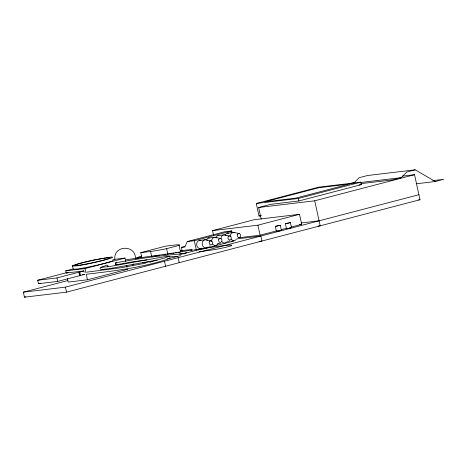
<?xml version="1.0" encoding="UTF-8"?>
<svg xmlns="http://www.w3.org/2000/svg" width="467" height="467" viewBox="0 0 467 467"><rect width="100%" height="100%" fill="white"/><g stroke="black" fill="none" stroke-linecap="round" stroke-linejoin="round"><path stroke-width="0.7" d="M232.157 232.928L231.725 230.926L224.715 231.76L187.285 241.55L184.874 246.973L181.365 247.393L182.188 251.147M167.904 257.019L168.429 256.412L165.032 257.872L149.925 262.115M116.598 264.538C115.869 265.215 115.349 263.149 115.979 262.746C135.821 259.138 157.648 255.84 176.975 254.293L183.029 253.709L199.713 249.576M107.842 266.838L108.005 265.635L106.996 265.058L100.568 267.48C98.741 268.957 101.993 270.311 103.254 269.331L109.996 268.56L157.14 260.061M275.297 226.39L280.299 225.281L281.391 230.289L279.062 230.967L276.388 231.398L275.297 226.39L280.299 225.281M276.388 231.398L278.069 230.861M285.419 223.716L290.421 222.607L291.513 227.61L289.19 228.293L286.51 228.719L285.419 223.716L290.421 222.607M132.47 265.478L133.778 263.925M353.525 183.356L359.222 177.693L367.541 175.516L415.198 169.819L435.332 181.505L443.65 179.328L432.816 180.624M361.09 183.63L392.864 179.83L401.182 177.658L406.885 171.99L415.198 169.819M137.298 258.263L137.882 258A9.398 0.59 -12.3 0 1 141.122 257.048M169.387 258.228L165.68 259.798C140.263 267.871 113.621 271.041 87.23 274.135L86.99 274.158M137.882 258L137.234 258.304A8.003 0.502 -12.3 0 0 137.893 258.426M261.111 215.748L259.01 215.999L256.284 203.489L318.663 187.179L360.717 182.148L361.265 184.652L298.88 200.962L270.848 204.312L258.654 207.5L261.216 219.239M349.351 183.788L354.961 182.323M256.284 203.489L298.337 198.457L360.717 182.148M258.654 207.5L314.723 200.798L414.538 174.699L419.996 199.724L66.495 292.155L24.442 297.181L23.35 292.179L67.808 280.556M259.01 215.999L261.111 215.45M213.571 235.28L212.555 230.61L254.141 219.735L299.505 214.312L301.688 224.323L291.11 227.085M84.159 272.296L83.856 270.913L66.209 273.02L65.736 270.86L73.161 268.916L72.478 265.787A20.601 1.296 -12.3 0 1 94.924 259.763L110.988 257.072A20.601 1.296 -12.3 0 1 102.652 260.539A20.601 1.296 -12.3 0 1 76.582 265.875L72.519 266.126L72.478 265.787M141.764 257.323L140.748 252.647L165.697 246.127L175.51 244.953A26.526 1.664 -12.3 0 1 179.083 245.408L180.542 252.081M82.496 274.631L84.609 274.38L57.727 281.408L38.452 283.714L37.693 280.247L67.102 272.553M66.209 273.02L68.229 272.489M65.736 270.86L85.012 268.554L125.039 258.088L125.804 261.602M187.285 241.55L194.295 240.709L231.725 230.926M140.748 252.647L150.561 251.474A25.872 1.623 -12.3 0 0 166.608 248.672L179.083 245.408M212.555 230.61L257.918 225.187L299.505 214.312M37.693 280.247L56.968 277.941L83.856 270.913M38.452 283.714L40.553 283.165M79.816 272.985L79.227 273.393L80.271 273.925A1.027 0.858 83.2 0 1 79.192 272.88A1.027 0.858 83.2 0 1 80.277 271.952M181.365 247.393L184.833 246.488M180.711 251.03L182.118 250.662M144.315 262.296L142.931 262.658L152.744 261.485M199.94 249.816L233.903 240.937L231.101 241.27M67.423 278.595L68.188 282.097L87.457 279.791L127.485 269.325L126.061 269.494M180.577 255.601L168.791 258.683A25.872 1.623 -12.3 0 1 167.198 259.004M238.497 237.779L260.096 235.199L277.013 230.774M281.245 229.665L286.178 228.375M24.442 297.181L25.854 296.814M23.35 292.179L65.403 287.147L418.905 194.721M287.614 228.334L288.197 228.188M278.711 230.716L279.99 230.453M289.493 227.902L290.661 227.686M145.506 263.195L120.76 267.778L86.792 272.133M116.411 264.748L132.838 261.783L147.07 259.862M179.34 254.036L186.782 252.81M164.075 254.731L165.511 254.503M166.947 254.276L168.389 254.048M169.825 253.815L171.266 253.587M172.702 253.359L174.144 253.132M175.58 252.904L177.022 252.67M178.406 252.454L179.789 252.233M190.174 250.581L192.246 250.254M189.614 250.341C168.558 254.147 147.321 256.541 126.183 259.775M151.244 256.576L152.668 256.371M154.092 256.173L159.778 255.373M402.315 176.158L414.538 174.699M357.856 182.836L359.298 182.667M360.746 182.492L401.182 177.658M359.105 184.909L361.265 184.652M416.558 183.753L435.332 181.505M418.555 199.899L419.996 199.724M301.122 222.969L319.089 220.815M227.26 233.15L232.87 232.478M299.528 224.58L301.688 224.323M217.902 235.596L223.512 234.924M208.551 238.042L214.155 237.37M318.027 226.081L320.181 225.824L314.723 200.798M199.193 240.487L204.797 239.816M236.635 238.941L260.866 236.039L261.958 241.048L259.109 241.386M180.379 250.802L191.651 249.454M112.903 259.541L125.039 258.088M169.626 256.908L177.197 256.313M291.093 227.622L291.513 227.61M280.965 230.301L281.391 230.289M115.979 262.746L116.464 263.119M80.324 271.952C78.281 271.712 79.408 274.759 79.746 275.647M233.763 232.391L239.413 233.617M224.405 234.837L229.624 235.969M215.048 237.283L220.704 238.509M205.69 239.729L211.347 240.96M101.602 267.527L101.094 267.363L109.558 266.558L163.088 256.943L168.966 256.295L169.696 256.617L169.965 257.352M298.337 198.457L298.88 200.962M257.918 225.187L260.096 235.199M194.295 240.709L196.333 250.055M178.114 257.679L179.205 262.682M166.608 248.672L167.776 254.013M164.489 261.24L165.581 266.243M150.561 251.474L151.722 256.815M126.72 265.811L127.03 267.217M85.012 268.554L85.928 272.769M86.232 274.17L87.457 279.791M80.026 273.948L80.359 275.483M65.403 287.147L66.495 292.155M56.968 277.941L57.727 281.408M73.161 268.916L73.202 269.255L77.265 269.004A20.601 1.296 -12.3 0 0 100.983 264.258A20.601 1.296 -12.3 0 0 113.067 260.23M135.412 258.806C136.206 244.457 113.376 244.924 114.841 259.203M201.767 248.135A4.104 3.427 83.2 0 1 196.654 244.831A4.104 3.427 83.2 0 1 200.973 240.593M206.449 239.828A4.104 3.427 83.2 0 1 209.438 237.954M210.296 246.051A4.104 3.427 83.2 0 1 209.403 246.138M220.482 243.243A4.104 3.427 83.2 0 1 217.873 243.505M215.807 237.382A4.104 3.427 83.2 0 1 218.795 235.508M225.164 234.936A4.104 3.427 83.2 0 1 229.04 233.249M229.84 240.797A4.104 3.427 83.2 0 1 228.118 241.246M208.089 246.856A4.104 3.427 83.2 0 1 203.449 246.833A4.104 3.427 83.2 0 1 202.865 241.316A4.104 3.427 83.2 0 1 207.406 240.377M217.996 243.593A4.104 3.427 83.2 0 1 212.584 244.13M211.586 241.182A4.104 3.427 83.2 0 1 216.764 237.931M226.092 242.571A4.104 3.427 83.2 0 1 221.942 241.684M220.944 238.736A4.104 3.427 83.2 0 1 226.121 235.485M227.353 241.147A4.104 3.427 83.2 0 1 226.804 241.964M236.162 239.518A4.104 3.427 83.2 0 1 231.299 239.238M230.301 236.284A4.104 3.427 83.2 0 1 234.65 232.578M116.803 264.503A1.027 0.858 83.2 0 1 115.361 263.966A1.027 0.858 83.2 0 1 116.423 262.769M199.047 251.777A539.344 33.863 -12.3 0 0 211.907 249.991L215.561 249.419A10.718 0.671 -12.3 0 0 230.488 246.01L231.591 245.619A34.062 2.137 -12.3 0 0 226.869 245.315A151.676 9.527 -12.3 0 0 193.659 250.026M185.457 253.569A539.344 33.863 -12.3 0 1 183.484 253.82M182.177 253.99A539.344 33.863 -12.3 0 1 180.881 254.153M135.576 258.508A34.412 2.16 -12.3 0 1 135.412 258.403A34.202 2.148 -12.3 0 1 141.84 256.044M191.248 250.575A0.788 0.654 83.2 0 1 191.569 249.477A0.788 0.654 83.2 0 1 192.457 250.049M318.833 187.722L264.766 201.861L295.605 198.171L349.666 184.033L318.833 187.722M107.258 257.778L104.31 258.187A17.968 1.127 -12.3 0 0 81.165 263.184A17.968 1.127 -12.3 0 0 77.65 265.449L80.598 265.04A17.968 1.127 -12.3 0 0 103.738 260.049A17.968 1.127 -12.3 0 0 107.258 257.778M209.444 241.783A2.014 1.681 83.2 0 0 210.891 244.877A2.014 1.681 83.2 0 0 212.362 241.953A2.014 1.681 83.2 0 0 209.444 241.783M218.801 239.338A2.014 1.681 83.2 0 0 220.249 242.431A2.014 1.681 83.2 0 0 221.72 239.507A2.014 1.681 83.2 0 0 218.801 239.338M228.159 236.892A2.014 1.681 83.2 0 0 229.606 239.985A2.014 1.681 83.2 0 0 231.077 237.055A2.014 1.681 83.2 0 0 228.159 236.892M237.516 234.446A2.014 1.681 83.2 0 0 238.964 237.534A2.014 1.681 83.2 0 0 240.435 234.609A2.014 1.681 83.2 0 0 237.516 234.446"/></g></svg>
